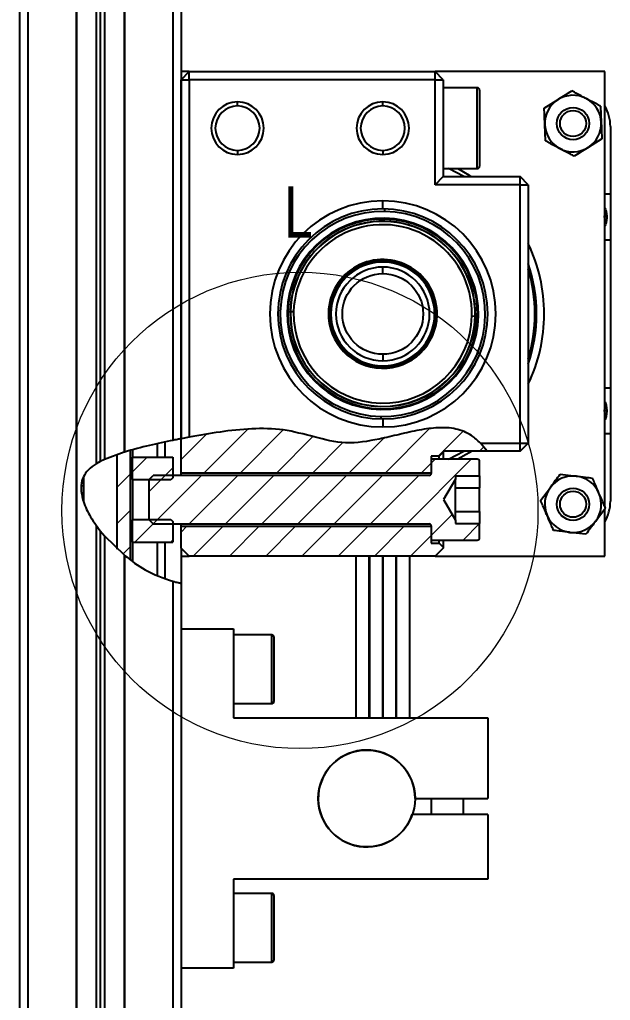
# Model space of a CAD drawing. Header units: millimetres. Extents: x 55 to 11032, y -227 to 3957.
# Drawn here: x 10481.3 to 10554.5, y 1371.3 to 1492.8 of the extents above; entities that cross this region are included whole.
import ezdxf

# ---------------------------------------------------------------- set-up
doc = ezdxf.new("R2010")
doc.units = ezdxf.units.MM
doc.header["$LTSCALE"] = 0.7
doc.layers.get('0').update_dxf_attribs({"color": 255})
doc.styles.add('SLDTEXTSTYLE0', font='TXT', dxfattribs={"width": 0.75})
pattern_1 = [(45, (8287.9715, 850.3594), (-2.245064, 2.245064), [])]

msp = doc.modelspace()

# ---------------------------------------------------------------- hatches: boundary and pattern name
at = {"linetype": 'Continuous', "lineweight": 18}
h = msp.add_hatch(dxfattribs=at)
h.set_pattern_fill('ANSI31', style=0)
h.set_pattern_definition(pattern_1)
edge = h.paths.add_edge_path(flags=0)
edge.add_line((10501.312, 1436.615), (10532.312, 1436.615))
edge.add_line((10532.312, 1436.615), (10532.312, 1438.715))
edge.add_line((10532.312, 1438.715), (10533.312, 1438.715))
edge.add_line((10533.312, 1438.715), (10533.812, 1439.215))
edge.add_line((10533.812, 1439.215), (10533.812, 1439.315))
edge.add_line((10533.812, 1439.315), (10539.236, 1439.315))
edge.add_spline(control_points=[(10539.236, 1439.315), (10538.552, 1440.269), (10534.066, 1444.57), (10524.124, 1438.571), (10513.239, 1442.948), (10506.187, 1441.766), (10501.643, 1440.918), (10501.312, 1440.855)], knot_values=[0.4774148, 0.4774148, 0.4774148, 0.4774148, 0.5047414, 0.6293867, 0.675402, 0.7798837, 0.7881444, 0.7881444, 0.7881444, 0.7881444], weights=[1, 1, 1, 1, 1, 1, 1, 1], degree=3, periodic=0)
edge.add_line((10501.312, 1440.855), (10501.312, 1436.615))
h = msp.add_hatch(dxfattribs=at)
h.set_pattern_fill('ANSI31', style=0)
h.set_pattern_definition(pattern_1)
edge = h.paths.add_edge_path(flags=0)
edge.add_spline(control_points=[(10539.236, 1439.315), (10538.989, 1439.66), (10538.715, 1439.996), (10538.407, 1440.315)], knot_values=[0, 0, 0, 0, 0.0016393, 0.0016393, 0.0016393, 0.0016393], weights=[1, 1, 1, 1], degree=3, periodic=0)
edge.add_spline(control_points=[(10538.407, 1440.315), (10537.926, 1440.813), (10533.546, 1444.257), (10524.124, 1438.571), (10513.239, 1442.948), (10506.554, 1441.828), (10502.312, 1441.042)], knot_values=[0.4877637, 0.4877637, 0.4877637, 0.4877637, 0.5047414, 0.6293867, 0.675402, 0.7798837, 0.7798837, 0.7798837, 0.7798837], weights=[1, 1, 1, 1, 1, 1, 1], degree=3, periodic=0)
edge.add_spline(control_points=[(10502.312, 1441.042), (10501.978, 1440.981), (10501.645, 1440.918), (10501.312, 1440.855)], knot_values=[0, 0, 0, 0, 0.0014266, 0.0014266, 0.0014266, 0.0014266], weights=[1, 1, 1, 1], degree=3, periodic=0)
edge.add_spline(control_points=[(10501.312, 1440.855), (10501.643, 1440.918), (10506.187, 1441.766), (10513.239, 1442.948), (10524.124, 1438.571), (10534.066, 1444.57), (10538.552, 1440.269), (10539.236, 1439.315)], knot_values=[0.2118556, 0.2118556, 0.2118556, 0.2118556, 0.2201163, 0.324598, 0.3706133, 0.4952586, 0.5225852, 0.5225852, 0.5225852, 0.5225852], weights=[1, 1, 1, 1, 1, 1, 1, 1], degree=3, periodic=0)
h = msp.add_hatch(dxfattribs=at)
h.set_pattern_fill('ANSI31', style=0)
h.set_pattern_definition(pattern_1)
edge = h.paths.add_edge_path(flags=0)
edge.add_spline(control_points=[(10493.412, 1438.923), (10493.94, 1439.102), (10494.481, 1439.264), (10495.012, 1439.414)], knot_values=[0.1491635, 0.1491635, 0.1491635, 0.1491635, 0.1610877, 0.1610877, 0.1610877, 0.1610877], weights=[1, 1, 1, 1], degree=3, periodic=0)
edge.add_spline(control_points=[(10495.012, 1439.414), (10495.112, 1439.442), (10495.212, 1439.469), (10495.312, 1439.497)], knot_values=[0, 0, 0, 0, 0.0006058, 0.0006058, 0.0006058, 0.0006058], weights=[1, 1, 1, 1], degree=3, periodic=0)
edge.add_spline(control_points=[(10495.312, 1439.497), (10496.328, 1439.776), (10497.349, 1440.028), (10498.372, 1440.255)], knot_values=[0, 0, 0, 0, 0.0043944, 0.0043944, 0.0043944, 0.0043944], weights=[1, 1, 1, 1], degree=3, periodic=0)
edge.add_spline(control_points=[(10498.372, 1440.255), (10498.688, 1440.326), (10499, 1440.393), (10499.312, 1440.458)], knot_values=[0.1874975, 0.1874975, 0.1874975, 0.1874975, 0.1952307, 0.1952307, 0.1952307, 0.1952307], weights=[1, 1, 1, 1], degree=3, periodic=0)
edge.add_line((10499.312, 1440.458), (10499.312, 1440.458))
edge.add_spline(control_points=[(10499.312, 1440.458), (10499.981, 1440.598), (10500.644, 1440.728), (10501.312, 1440.855)], knot_values=[0.1952307, 0.1952307, 0.1952307, 0.1952307, 0.2118556, 0.2118556, 0.2118556, 0.2118556], weights=[1, 1, 1, 1], degree=3, periodic=0)
edge.add_spline(control_points=[(10501.312, 1440.855), (10501.312, 1440.855), (10501.293, 1440.851), (10501.257, 1440.845), (10501.221, 1440.838), (10501.167, 1440.827), (10501.099, 1440.815), (10501.031, 1440.802), (10500.947, 1440.785), (10500.855, 1440.768), (10500.761, 1440.75), (10500.656, 1440.729), (10500.548, 1440.708), (10500.471, 1440.693), (10500.391, 1440.677), (10500.312, 1440.661)], knot_values=[0, 0, 0, 0, 0.0003314, 0.0003314, 0.0003314, 0.0006625, 0.0006625, 0.0006625, 0.0009962, 0.0009962, 0.0009962, 0.0013356, 0.0013356, 0.0013356, 0.0015768, 0.0015768, 0.0015768, 0.0015768], weights=[1, 1, 1, 1, 1, 1, 1, 1, 1, 1, 1, 1, 1, 1, 1, 1], degree=3, periodic=0)
edge.add_spline(control_points=[(10500.312, 1440.661), (10498.711, 1440.345), (10496.797, 1439.921), (10494.657, 1439.314), (10494.312, 1439.21)], knot_values=[0.7964623, 0.7964623, 0.7964623, 0.7964623, 0.8364224, 0.8441241, 0.8441241, 0.8441241, 0.8441241], weights=[1, 1, 1, 1, 1], degree=3, periodic=0)
edge.add_spline(control_points=[(10494.312, 1439.21), (10494.657, 1439.314), (10495.691, 1439.607), (10496.673, 1439.858), (10497.312, 1440.011)], knot_values=[0.1558759, 0.1558759, 0.1558759, 0.1558759, 0.1635776, 0.1789119, 0.1789119, 0.1789119, 0.1789119], weights=[1, 1, 1, 1, 1], degree=3, periodic=0)
edge.add_spline(control_points=[(10497.312, 1440.011), (10496.288, 1439.766), (10495.266, 1439.5), (10494.251, 1439.192)], knot_values=[0, 0, 0, 0, 0.0044052, 0.0044052, 0.0044052, 0.0044052], weights=[1, 1, 1, 1], degree=3, periodic=0)
edge.add_spline(control_points=[(10494.251, 1439.192), (10493.415, 1438.938), (10492.58, 1438.648), (10491.831, 1438.303)], knot_values=[0.8445745, 0.8445745, 0.8445745, 0.8445745, 0.8632077, 0.8632077, 0.8632077, 0.8632077], weights=[1, 1, 1, 1], degree=3, periodic=0)
edge.add_spline(control_points=[(10491.831, 1438.303), (10491.656, 1438.222), (10491.483, 1438.137), (10491.312, 1438.047)], knot_values=[0, 0, 0, 0, 0.0006524, 0.0006524, 0.0006524, 0.0006524], weights=[1, 1, 1, 1], degree=3, periodic=0)
edge.add_spline(control_points=[(10491.312, 1438.047), (10491.136, 1437.954), (10490.962, 1437.855), (10490.792, 1437.748)], knot_values=[0, 0, 0, 0, 0.0006703, 0.0006703, 0.0006703, 0.0006703], weights=[1, 1, 1, 1], degree=3, periodic=0)
edge.add_spline(control_points=[(10490.792, 1437.748), (10490.223, 1437.391), (10488.113, 1435.563), (10489.135, 1432.456), (10490.792, 1430.143)], knot_values=[0.8724266, 0.8724266, 0.8724266, 0.8724266, 0.8888692, 0.9462245, 0.9462245, 0.9462245, 0.9462245], weights=[1, 1, 1, 1, 1], degree=3, periodic=0)
edge.add_spline(control_points=[(10490.792, 1430.143), (10490.96, 1429.909), (10491.133, 1429.68), (10491.312, 1429.456)], knot_values=[0, 0, 0, 0, 0.0009122, 0.0009122, 0.0009122, 0.0009122], weights=[1, 1, 1, 1], degree=3, periodic=0)
edge.add_spline(control_points=[(10491.312, 1429.456), (10491.481, 1429.244), (10491.654, 1429.036), (10491.831, 1428.832)], knot_values=[0, 0, 0, 0, 0.0008657, 0.0008657, 0.0008657, 0.0008657], weights=[1, 1, 1, 1], degree=3, periodic=0)
edge.add_spline(control_points=[(10491.831, 1428.832), (10492.562, 1427.991), (10493.387, 1427.188), (10494.251, 1426.469)], knot_values=[0.9572031, 0.9572031, 0.9572031, 0.9572031, 0.9787096, 0.9787096, 0.9787096, 0.9787096], weights=[1, 1, 1, 1], degree=3, periodic=0)
edge.add_spline(control_points=[(10494.251, 1426.469), (10495.227, 1425.656), (10496.251, 1424.946), (10497.312, 1424.385)], knot_values=[0, 0, 0, 0, 0.0048039, 0.0048039, 0.0048039, 0.0048039], weights=[1, 1, 1, 1], degree=3, periodic=0)
edge.add_spline(control_points=[(10497.312, 1424.385), (10497.168, 1424.461), (10496.167, 1425.011), (10495.148, 1425.727), (10494.312, 1426.418)], knot_values=[0.9965063, 0.9965063, 0.9965063, 0.9965063, 1, 1.0207876, 1.0207876, 1.0207876, 1.0207876], weights=[1, 1, 1, 1, 1], degree=3, periodic=0)
edge.add_spline(control_points=[(10494.312, 1426.418), (10495.148, 1425.727), (10497.201, 1424.286), (10499.178, 1423.514), (10500.312, 1423.207)], knot_values=[0.9792124, 0.9792124, 0.9792124, 0.9792124, 1, 1.0281168, 1.0281168, 1.0281168, 1.0281168], weights=[1, 1, 1, 1, 1], degree=3, periodic=0)
edge.add_spline(control_points=[(10500.312, 1423.207), (10500.425, 1423.176), (10500.541, 1423.146), (10500.649, 1423.119), (10500.757, 1423.093), (10500.86, 1423.068), (10500.95, 1423.048), (10501.037, 1423.028), (10501.113, 1423.011), (10501.172, 1422.999), (10501.229, 1422.986), (10501.27, 1422.978), (10501.292, 1422.973), (10501.305, 1422.971), (10501.312, 1422.969), (10501.312, 1422.969)], knot_values=[0, 0, 0, 0, 0.0003532, 0.0003532, 0.0003532, 0.0007068, 0.0007068, 0.0007068, 0.0010528, 0.0010528, 0.0010528, 0.0013897, 0.0013897, 0.0013897, 0.001585, 0.001585, 0.001585, 0.001585], weights=[1, 1, 1, 1, 1, 1, 1, 1, 1, 1, 1, 1, 1, 1, 1, 1], degree=3, periodic=0)
edge.add_spline(control_points=[(10501.312, 1422.969), (10500.646, 1423.107), (10499.98, 1423.283), (10499.312, 1423.515)], knot_values=[0.9636096, 0.9636096, 0.9636096, 0.9636096, 0.9801409, 0.9801409, 0.9801409, 0.9801409], weights=[1, 1, 1, 1], degree=3, periodic=0)
edge.add_spline(control_points=[(10499.312, 1423.515), (10498.999, 1423.623), (10498.686, 1423.744), (10498.372, 1423.878)], knot_values=[0.9801409, 0.9801409, 0.9801409, 0.9801409, 0.9878601, 0.9878601, 0.9878601, 0.9878601], weights=[1, 1, 1, 1], degree=3, periodic=0)
edge.add_spline(control_points=[(10498.372, 1423.878), (10497.318, 1424.33), (10496.292, 1424.93), (10495.312, 1425.642)], knot_values=[0, 0, 0, 0, 0.0046741, 0.0046741, 0.0046741, 0.0046741], weights=[1, 1, 1, 1], degree=3, periodic=0)
edge.add_spline(control_points=[(10495.312, 1425.642), (10495.211, 1425.715), (10495.111, 1425.789), (10495.012, 1425.865)], knot_values=[0, 0, 0, 0, 0.0006399, 0.0006399, 0.0006399, 0.0006399], weights=[1, 1, 1, 1], degree=3, periodic=0)
edge.add_spline(control_points=[(10495.012, 1425.865), (10494.465, 1426.278), (10493.927, 1426.729), (10493.412, 1427.206)], knot_values=[0.0150501, 0.0150501, 0.0150501, 0.0150501, 0.0283772, 0.0283772, 0.0283772, 0.0283772], weights=[1, 1, 1, 1], degree=3, periodic=0)
edge.add_spline(control_points=[(10493.412, 1427.206), (10493.412, 1427.206), (10493.385, 1427.23), (10493.337, 1427.275), (10493.286, 1427.323), (10493.209, 1427.395), (10493.118, 1427.482), (10493.004, 1427.591), (10492.865, 1427.728), (10492.718, 1427.877), (10492.519, 1428.077), (10492.301, 1428.307), (10492.085, 1428.547), (10491.776, 1428.888), (10491.463, 1429.258), (10491.172, 1429.634), (10490.807, 1430.104), (10490.466, 1430.596), (10490.173, 1431.079), (10489.905, 1431.523), (10489.67, 1431.975), (10489.491, 1432.388), (10489.411, 1432.571), (10489.341, 1432.75), (10489.289, 1432.896), (10489.263, 1432.967), (10489.242, 1433.031), (10489.228, 1433.073), (10489.218, 1433.105), (10489.212, 1433.123), (10489.212, 1433.123)], knot_values=[0, 0, 0, 0, 0.000564, 0.000564, 0.000564, 0.0011609, 0.0011609, 0.0011609, 0.0019062, 0.0019062, 0.0019062, 0.0029101, 0.0029101, 0.0029101, 0.0043438, 0.0043438, 0.0043438, 0.0061423, 0.0061423, 0.0061423, 0.0077929, 0.0077929, 0.0077929, 0.008521, 0.008521, 0.008521, 0.0088757, 0.0088757, 0.0088757, 0.0091415, 0.0091415, 0.0091415, 0.0091415], weights=[1, 1, 1, 1, 1, 1, 1, 1, 1, 1, 1, 1, 1, 1, 1, 1, 1, 1, 1, 1, 1, 1, 1, 1, 1, 1, 1, 1, 1, 1, 1], degree=3, periodic=0)
edge.add_spline(control_points=[(10489.212, 1433.123), (10488.859, 1434.218), (10488.819, 1435.246), (10489.212, 1436.107)], knot_values=[0.0785182, 0.0785182, 0.0785182, 0.0785182, 0.1065672, 0.1065672, 0.1065672, 0.1065672], weights=[1, 1, 1, 1], degree=3, periodic=0)
edge.add_spline(control_points=[(10489.212, 1436.107), (10489.212, 1436.107), (10489.213, 1436.111), (10489.217, 1436.118), (10489.225, 1436.136), (10489.243, 1436.175), (10489.268, 1436.223), (10489.301, 1436.288), (10489.347, 1436.37), (10489.402, 1436.456), (10489.52, 1436.643), (10489.686, 1436.852), (10489.89, 1437.051), (10490.073, 1437.231), (10490.292, 1437.409), (10490.531, 1437.576), (10490.748, 1437.727), (10490.988, 1437.872), (10491.232, 1438.004), (10491.457, 1438.126), (10491.691, 1438.24), (10491.916, 1438.342), (10492.127, 1438.437), (10492.334, 1438.523), (10492.52, 1438.597), (10492.698, 1438.668), (10492.861, 1438.728), (10492.995, 1438.777), (10493.127, 1438.825), (10493.233, 1438.862), (10493.303, 1438.886), (10493.374, 1438.911), (10493.412, 1438.923), (10493.412, 1438.923)], knot_values=[0, 0, 0, 0, 0.0001499, 0.0001499, 0.0001499, 0.0005086, 0.0005086, 0.0005086, 0.0009845, 0.0009845, 0.0009845, 0.002025, 0.002025, 0.002025, 0.0029613, 0.0029613, 0.0029613, 0.0038087, 0.0038087, 0.0038087, 0.0045876, 0.0045876, 0.0045876, 0.0053168, 0.0053168, 0.0053168, 0.0060131, 0.0060131, 0.0060131, 0.0066976, 0.0066976, 0.0066976, 0.007383, 0.007383, 0.007383, 0.007383], weights=[1, 1, 1, 1, 1, 1, 1, 1, 1, 1, 1, 1, 1, 1, 1, 1, 1, 1, 1, 1, 1, 1, 1, 1, 1, 1, 1, 1, 1, 1, 1, 1, 1, 1], degree=3, periodic=0)
h = msp.add_hatch(dxfattribs=at)
h.set_pattern_fill('ANSI31', style=0)
h.set_pattern_definition(pattern_1)
edge = h.paths.add_edge_path(flags=0)
edge.add_spline(control_points=[(10493.412, 1427.206), (10493.927, 1426.729), (10494.465, 1426.278), (10495.012, 1425.865)], knot_values=[0.9716228, 0.9716228, 0.9716228, 0.9716228, 0.9849499, 0.9849499, 0.9849499, 0.9849499], weights=[1, 1, 1, 1], degree=3, periodic=0)
edge.add_line((10495.012, 1425.865), (10495.012, 1439.414))
edge.add_spline(control_points=[(10495.012, 1439.414), (10494.481, 1439.264), (10493.94, 1439.102), (10493.412, 1438.923)], knot_values=[0.8389123, 0.8389123, 0.8389123, 0.8389123, 0.8508365, 0.8508365, 0.8508365, 0.8508365], weights=[1, 1, 1, 1], degree=3, periodic=0)
edge.add_line((10493.412, 1438.923), (10493.412, 1427.206))
h = msp.add_hatch(dxfattribs=at)
h.set_pattern_fill('ANSI31', style=0)
h.set_pattern_definition(pattern_1)
h.paths.add_polyline_path([(10495.352, 1435.775), (10500.062, 1435.775), (10500.312, 1436.025), (10500.312, 1438.565), (10495.312, 1438.565), (10495.312, 1435.815)], flags=0)
h = msp.add_hatch(dxfattribs=at)
h.set_pattern_fill('ANSI31', style=0)
h.set_pattern_definition(pattern_1)
edge = h.paths.add_edge_path(flags=0)
edge.add_line((10538.312, 1436.25), (10538.312, 1438.015))
edge.add_arc((10538.012, 1438.015), 0.3, 0, 90)
edge.add_line((10538.012, 1438.315), (10532.312, 1438.315))
edge.add_line((10532.312, 1438.315), (10532.312, 1436.565))
edge.add_arc((10532.062, 1436.565), 0.25, 270, 360, ccw=False)
edge.add_line((10532.062, 1436.315), (10497.866, 1436.315))
edge.add_line((10497.866, 1436.315), (10497.312, 1435.761))
edge.add_line((10497.312, 1435.761), (10497.312, 1430.87))
edge.add_line((10497.312, 1430.87), (10497.866, 1430.315))
edge.add_line((10497.866, 1430.315), (10532.062, 1430.315))
edge.add_arc((10532.062, 1430.065), 0.25, 0, 90, ccw=False)
edge.add_line((10532.312, 1430.065), (10532.312, 1428.315))
edge.add_line((10532.312, 1428.315), (10538.012, 1428.315))
edge.add_arc((10538.012, 1428.615), 0.3, 270, 360)
edge.add_line((10538.312, 1428.615), (10538.312, 1430.38))
edge.add_line((10538.312, 1430.38), (10535.312, 1430.38))
edge.add_line((10535.312, 1430.38), (10535.312, 1430.773))
edge.add_line((10535.312, 1430.773), (10533.844, 1433.315))
edge.add_line((10533.844, 1433.315), (10535.312, 1435.857))
edge.add_line((10535.312, 1435.857), (10535.312, 1436.25))
edge.add_line((10535.312, 1436.25), (10538.312, 1436.25))
h = msp.add_hatch(dxfattribs=at)
h.set_pattern_fill('ANSI31', style=0)
h.set_pattern_definition(pattern_1)
edge = h.paths.add_edge_path(flags=0)
edge.add_spline(control_points=[(10489.212, 1436.107), (10488.819, 1435.246), (10488.859, 1434.218), (10489.212, 1433.123)], knot_values=[0.8934328, 0.8934328, 0.8934328, 0.8934328, 0.9214818, 0.9214818, 0.9214818, 0.9214818], weights=[1, 1, 1, 1], degree=3, periodic=0)
edge.add_line((10489.212, 1433.123), (10489.212, 1436.107))
h = msp.add_hatch(dxfattribs=at)
h.set_pattern_fill('ANSI31', style=0)
h.set_pattern_definition(pattern_1)
h.paths.add_polyline_path([(10495.312, 1430.815), (10495.312, 1428.065), (10500.312, 1428.065), (10500.312, 1430.605), (10500.062, 1430.855), (10495.352, 1430.855)], flags=0)
h = msp.add_hatch(dxfattribs=at)
h.set_pattern_fill('ANSI31', style=0)
h.set_pattern_definition(pattern_1)
h.paths.add_polyline_path([(10533.812, 1427.315), (10533.812, 1427.415), (10533.312, 1427.915), (10532.312, 1427.915), (10532.312, 1430.015), (10501.312, 1430.015), (10501.312, 1427.315), (10502.312, 1426.315), (10532.812, 1426.315)], flags=0)

# ---------------------------------------------------------------- linework, layer by layer
at = {"color": 7, "linetype": 'Continuous', "lineweight": 25}
for p, q in [((10481.312, 1627.315), (10481.312, 1227.315)), ((10482.312, 1627.315), (10482.312, 1227.315)), ((10488.312, 1519.93), (10488.312, 1227.315)), ((10488.372, 1519.867), (10488.372, 1227.315)), ((10490.792, 1517.814), (10490.792, 1437.748)), ((10491.312, 1517.466), (10491.312, 1438.047)), ((10491.831, 1517.146), (10491.831, 1438.303)), ((10494.251, 1515.967), (10494.251, 1439.192)), ((10494.312, 1515.944), (10494.312, 1439.21)), ((10500.312, 1514.825), (10500.312, 1440.661)), ((10501.312, 1514.855), (10501.312, 1440.855)), ((10501.312, 1485.315), (10502.312, 1486.315)), ((10502.312, 1486.315), (10501.312, 1486.315)), ((10501.312, 1440.855), (10501.312, 1485.315)), ((10501.312, 1485.315), (10502.312, 1485.315)), ((10502.312, 1485.315), (10502.312, 1486.315)), ((10502.312, 1486.315), (10532.812, 1486.315)), ((10502.312, 1485.315), (10502.312, 1441.042)), ((10532.812, 1485.315), (10502.312, 1485.315)), ((10532.812, 1485.315), (10532.812, 1486.315)), ((10533.812, 1485.315), (10532.812, 1486.315)), ((10553.812, 1486.315), (10532.812, 1486.315)), ((10532.812, 1472.315), (10532.812, 1485.315)), ((10532.812, 1485.315), (10533.812, 1485.315)), ((10533.812, 1485.315), (10533.812, 1473.315)), ((10553.812, 1432.467), (10553.812, 1486.315)), ((10538.012, 1484.315), (10533.812, 1484.315)), ((10538.312, 1484.015), (10538.312, 1474.615)), ((10546.31, 1481.776), (10548.022, 1482.85)), ((10508.312, 1482.065), (10508.312, 1482.565)), ((10526.312, 1482.065), (10526.312, 1482.565)), ((10553.305, 1482.033), (10553.379, 1480.013)), ((10546.458, 1477.737), (10546.384, 1479.757)), ((10554.512, 1479.515), (10554.512, 1471.165)), ((10553.453, 1477.994), (10551.742, 1476.92)), ((10508.312, 1476.565), (10508.312, 1476.065)), ((10526.312, 1476.565), (10526.312, 1476.065)), ((10533.812, 1474.315), (10538.012, 1474.315)), ((10536.365, 1473.315), (10534.44, 1474.315)), ((10532.812, 1472.315), (10533.812, 1473.315)), ((10533.812, 1473.315), (10543.312, 1473.315)), ((10543.312, 1472.315), (10543.312, 1473.315)), ((10544.312, 1472.315), (10543.312, 1473.315)), ((10543.312, 1472.315), (10532.812, 1472.315)), ((10543.312, 1440.315), (10543.312, 1472.315)), ((10543.312, 1472.315), (10544.312, 1472.315)), ((10544.312, 1472.315), (10544.312, 1440.315)), ((10553.812, 1471.165), (10554.512, 1471.165)), ((10554.512, 1471.165), (10554.512, 1465.465)), ((10526.312, 1469.315), (10526.312, 1470.315)), ((10526.56, 1469.013), (10526.565, 1469.313)), ((10554.062, 1468.315), (10553.647, 1468.315)), ((10526.543, 1468.163), (10526.541, 1468.063)), ((10554.512, 1465.465), (10553.812, 1465.465)), ((10554.512, 1465.465), (10554.512, 1447.165)), ((10526.312, 1462.84), (10526.312, 1462.94)), ((10526.312, 1462.84), (10526.312, 1462.74)), ((10526.312, 1461.315), (10526.312, 1462.115)), ((10514.865, 1456.58), (10514.565, 1456.587)), ((10537.759, 1456.05), (10538.059, 1456.043)), ((10526.312, 1451.315), (10526.312, 1450.515)), ((10526.312, 1449.79), (10526.312, 1449.89)), ((10526.312, 1449.79), (10526.312, 1449.69)), ((10553.812, 1447.165), (10554.512, 1447.165)), ((10554.512, 1447.165), (10554.512, 1441.465)), ((10526.08, 1444.467), (10526.082, 1444.567)), ((10554.062, 1444.315), (10553.647, 1444.315)), ((10526.064, 1443.617), (10526.058, 1443.318)), ((10526.312, 1443.315), (10526.312, 1442.315)), ((10499.312, 1440.445), (10499.312, 1438.565)), ((10502.312, 1441.042), (10501.312, 1440.855)), ((10501.312, 1436.615), (10501.312, 1440.855)), ((10538.407, 1440.315), (10543.312, 1440.315)), ((10539.236, 1439.315), (10538.407, 1440.315)), ((10543.312, 1439.315), (10543.312, 1440.315)), ((10543.312, 1440.315), (10544.312, 1440.315)), ((10543.312, 1439.315), (10544.312, 1440.315)), ((10554.512, 1441.465), (10553.812, 1441.465)), ((10554.512, 1441.465), (10554.512, 1433.115)), ((10494.251, 1439.192), (10491.831, 1438.303)), ((10495.012, 1439.414), (10495.012, 1425.865)), ((10495.312, 1439.476), (10495.312, 1438.565)), ((10498.372, 1440.242), (10498.372, 1438.565)), ((10533.812, 1439.215), (10533.312, 1438.715)), ((10533.812, 1439.315), (10533.812, 1439.215)), ((10539.236, 1439.315), (10533.812, 1439.315)), ((10533.812, 1439.215), (10533.812, 1438.315)), ((10534.44, 1438.315), (10536.365, 1439.315)), ((10543.312, 1439.315), (10539.236, 1439.315)), ((10491.312, 1438.047), (10490.792, 1437.748)), ((10491.831, 1438.303), (10491.312, 1438.047)), ((10493.412, 1427.206), (10493.412, 1438.923)), ((10495.312, 1435.815), (10495.312, 1438.565)), ((10495.312, 1438.565), (10500.312, 1438.565)), ((10500.312, 1438.565), (10500.312, 1436.025)), ((10533.312, 1438.715), (10532.312, 1438.715)), ((10532.312, 1438.715), (10532.312, 1436.615)), ((10532.312, 1438.315), (10532.312, 1436.565)), ((10538.012, 1438.315), (10532.312, 1438.315)), ((10533.312, 1438.315), (10533.312, 1438.715)), ((10538.312, 1436.25), (10538.312, 1438.015)), ((10489.212, 1436.107), (10489.212, 1433.123)), ((10495.352, 1435.775), (10495.312, 1435.815)), ((10495.312, 1435.815), (10495.312, 1435.76)), ((10495.312, 1435.76), (10495.312, 1430.87)), ((10500.062, 1435.775), (10495.352, 1435.775)), ((10495.352, 1433.315), (10495.352, 1435.775)), ((10497.312, 1435.761), (10497.866, 1436.315)), ((10497.312, 1435.761), (10497.312, 1430.87)), ((10532.062, 1436.315), (10497.866, 1436.315)), ((10500.312, 1436.025), (10500.062, 1435.775)), ((10532.312, 1436.615), (10501.312, 1436.615)), ((10501.312, 1436.315), (10501.312, 1436.615)), ((10535.312, 1435.857), (10533.844, 1433.315)), ((10535.312, 1436.25), (10538.312, 1436.25)), ((10535.312, 1436.25), (10535.312, 1435.857)), ((10535.312, 1435.516), (10535.312, 1435.857)), ((10535.312, 1433.315), (10535.312, 1435.516)), ((10538.312, 1436.25), (10538.312, 1434.783)), ((10548.284, 1436.458), (10550.291, 1436.221)), ((10535.312, 1434.783), (10538.312, 1434.783)), ((10538.312, 1431.847), (10538.312, 1434.783)), ((10545.868, 1433.218), (10547.076, 1434.838)), ((10495.312, 1433.315), (10495.352, 1433.315)), ((10495.352, 1430.855), (10495.352, 1433.315)), ((10533.844, 1433.315), (10535.312, 1430.773)), ((10535.312, 1431.114), (10535.312, 1433.315)), ((10535.312, 1431.847), (10538.312, 1431.847)), ((10538.312, 1431.847), (10538.312, 1430.38)), ((10553.895, 1432.272), (10552.687, 1430.652)), ((10553.812, 1426.315), (10553.812, 1432.16)), ((10495.312, 1430.87), (10495.312, 1430.815)), ((10495.312, 1430.815), (10495.352, 1430.855)), ((10495.312, 1428.065), (10495.312, 1430.815)), ((10495.352, 1430.855), (10500.062, 1430.855)), ((10497.866, 1430.315), (10497.312, 1430.87)), ((10500.062, 1430.855), (10500.312, 1430.605)), ((10500.312, 1430.605), (10500.312, 1428.065)), ((10535.312, 1430.773), (10535.312, 1431.114)), ((10535.312, 1430.773), (10535.312, 1430.38)), ((10490.792, 1430.143), (10490.792, 1227.315)), ((10490.792, 1430.143), (10491.312, 1429.456)), ((10491.312, 1429.456), (10491.312, 1227.315)), ((10491.312, 1429.456), (10491.831, 1428.832)), ((10497.866, 1430.315), (10532.062, 1430.315)), ((10501.312, 1430.015), (10501.312, 1430.315)), ((10501.312, 1430.015), (10532.312, 1430.015)), ((10501.312, 1427.315), (10501.312, 1430.015)), ((10532.312, 1430.065), (10532.312, 1428.315)), ((10532.312, 1430.015), (10532.312, 1427.915)), ((10535.312, 1430.38), (10538.312, 1430.38)), ((10538.312, 1428.615), (10538.312, 1430.38)), ((10491.831, 1428.832), (10491.831, 1227.315)), ((10491.831, 1428.832), (10494.251, 1426.469)), ((10532.312, 1428.315), (10538.012, 1428.315)), ((10533.312, 1427.915), (10533.312, 1428.315)), ((10533.812, 1428.315), (10533.812, 1427.415)), ((10551.479, 1429.033), (10549.472, 1429.269)), ((10495.312, 1428.065), (10500.312, 1428.065)), ((10495.312, 1428.065), (10495.312, 1425.747)), ((10498.372, 1428.065), (10498.372, 1424.007)), ((10499.312, 1428.065), (10499.312, 1423.619)), ((10501.312, 1427.315), (10501.312, 1422.969)), ((10502.312, 1426.315), (10501.312, 1427.315)), ((10532.312, 1427.915), (10533.312, 1427.915)), ((10533.812, 1427.315), (10532.812, 1426.315)), ((10533.312, 1427.915), (10533.812, 1427.415)), ((10533.812, 1427.415), (10533.812, 1427.315)), ((10494.251, 1426.469), (10494.251, 1227.315)), ((10494.312, 1426.418), (10494.312, 1227.315)), ((10501.312, 1426.315), (10502.312, 1426.315)), ((10532.812, 1426.315), (10502.312, 1426.315)), ((10522.977, 1426.315), (10522.977, 1406.315)), ((10524.637, 1406.315), (10524.637, 1426.315)), ((10524.647, 1426.315), (10524.647, 1406.315)), ((10526.307, 1406.315), (10526.307, 1426.315)), ((10526.317, 1426.315), (10526.317, 1406.315)), ((10527.977, 1406.315), (10527.977, 1426.315)), ((10527.987, 1426.315), (10527.987, 1406.315)), ((10529.647, 1406.315), (10529.647, 1426.315)), ((10532.812, 1426.315), (10553.812, 1426.315)), ((10500.312, 1423.207), (10500.312, 1227.315)), ((10501.312, 1422.969), (10501.312, 1227.315)), ((10501.312, 1417.315), (10507.812, 1417.315)), ((10507.812, 1417.315), (10507.812, 1406.315)), ((10512.562, 1416.565), (10507.812, 1416.565)), ((10512.812, 1416.315), (10512.812, 1408.315)), ((10507.812, 1408.065), (10512.562, 1408.065)), ((10507.812, 1406.315), (10539.312, 1406.315)), ((10539.312, 1406.315), (10539.312, 1396.315)), ((10530.312, 1396.315), (10539.312, 1396.315)), ((10532.312, 1396.315), (10532.312, 1394.315)), ((10536.312, 1394.315), (10536.312, 1396.315)), ((10539.312, 1394.315), (10529.969, 1394.315)), ((10539.312, 1394.315), (10539.312, 1386.315)), ((10539.312, 1386.315), (10507.812, 1386.315)), ((10507.812, 1386.315), (10507.812, 1375.315)), ((10512.562, 1384.565), (10507.812, 1384.565)), ((10512.812, 1384.315), (10512.812, 1376.315)), ((10507.812, 1376.065), (10512.562, 1376.065)), ((10507.812, 1375.315), (10501.312, 1375.315))]:
    msp.add_line(p, q, dxfattribs=at)
at = {"color": 8, "linetype": 'Continuous', "lineweight": 25}
for p, q in [((10538.012, 1474.315), (10538.012, 1484.315)), ((10515.262, 1456.571), (10514.865, 1456.58)), ((10537.361, 1456.059), (10537.759, 1456.05)), ((10512.562, 1408.065), (10512.562, 1416.565)), ((10512.562, 1376.065), (10512.562, 1384.565))]:
    msp.add_line(p, q, dxfattribs=at)
at = {"color": 7, "linetype": 'Continuous', "lineweight": 25, "flags": 128}
for points in [[(10535.589, 1474.315), (10537.001, 1473.514), (10537.314, 1473.315)], [(10537.314, 1439.315), (10537.001, 1439.116), (10535.589, 1438.315)]]:
    msp.add_lwpolyline(points, dxfattribs=at)
at = {"color": 7, "linetype": 'Continuous', "lineweight": 25}
for centre, radius in [((10549.882, 1479.885), 2), ((10549.882, 1479.885), 1.61), ((10526.312, 1456.315), 5), ((10549.882, 1432.745), 2), ((10549.882, 1432.745), 1.61), ((10524.312, 1396.315), 6)]:
    msp.add_circle(centre, radius, dxfattribs=at)
at = {"color": 7, "linetype": 'Continuous', "lineweight": 18}
msp.add_circle((10516.049, 1431.983), 29.49, dxfattribs=at)
at = {"color": 7, "linetype": 'Continuous', "lineweight": 25}
for centre, radius, start, end in [((10538.012, 1484.015), 0.3, 0, 90), ((10549.882, 1479.885), 3.5, 122.09913, 182.09913), ((10549.882, 1479.885), 3.5, 62.09913, 122.09913), ((10549.882, 1479.885), 3.5, 2.09913, 62.09913), ((10508.312, 1479.315), 3.25, 90, 270), ((10508.312, 1479.315), 2.75, 90, 270), ((10508.312, 1479.315), 3.25, 270, 90), ((10508.312, 1479.315), 2.75, 270, 90), ((10526.312, 1479.315), 3.25, 90, 270), ((10526.312, 1479.315), 2.75, 90, 270), ((10526.312, 1479.315), 3.25, 270, 90), ((10526.312, 1479.315), 2.75, 270, 90), ((10549.512, 1479.515), 5, 360, 30.68342), ((10549.882, 1479.885), 3.5, 182.09913, 242.09913), ((10549.882, 1479.885), 3.5, 302.09913, 2.09913), ((10549.882, 1479.885), 3.5, 242.09913, 302.09913), ((10538.012, 1474.615), 0.3, 270, 0), ((10526.312, 1456.315), 14, 90, 270), ((10526.312, 1456.315), 14, 270, 90), ((10526.312, 1456.315), 13, 90, 270), ((10526.312, 1456.315), 12.7, 88.88171, 268.88171), ((10526.312, 1456.315), 12.7, 268.88171, 88.88171), ((10526.312, 1456.315), 13, 270, 90), ((10526.312, 1456.315), 11.85, 88.88171, 268.88171), ((10526.312, 1456.315), 11.75, 88.88171, 268.88171), ((10526.312, 1456.315), 11.474, 358.67161, 178.67161), ((10526.312, 1456.315), 11.45, 358.67161, 178.67161), ((10526.312, 1456.315), 11.052, 358.67161, 178.67161), ((10526.312, 1456.315), 11.85, 268.88171, 88.88171), ((10526.312, 1456.315), 11.75, 268.88171, 88.88171), ((10526.312, 1456.315), 20, 0, 25.84193), ((10526.312, 1456.315), 6.735, 358.67161, 178.67161), ((10526.312, 1456.315), 6.625, 90, 270), ((10526.312, 1456.315), 6.525, 90, 270), ((10526.312, 1456.315), 6.425, 90, 270), ((10526.312, 1456.315), 6.625, 270, 90), ((10526.312, 1456.315), 6.525, 270, 90), ((10526.312, 1456.315), 6.425, 270, 90), ((10526.312, 1456.315), 19.05, 340.88827, 19.11173), ((10526.312, 1456.315), 5.8, 90, 270), ((10526.312, 1456.315), 5.8, 270, 90), ((10526.312, 1456.315), 18.85, 342.72822, 17.27178), ((10526.312, 1456.315), 11.474, 178.67161, 358.67161), ((10526.312, 1456.315), 11.45, 178.67161, 358.67161), ((10526.312, 1456.315), 11.052, 178.67161, 358.67161), ((10526.312, 1456.315), 6.735, 178.67161, 358.67161), ((10526.312, 1456.315), 20, 334.15807, 0), ((10538.012, 1438.015), 0.3, 0, 90), ((10532.062, 1436.565), 0.25, 270, 0), ((10549.882, 1432.745), 3.5, 83.27847, 143.27847), ((10549.882, 1432.745), 3.5, 23.27847, 83.27847), ((10549.882, 1432.745), 3.5, 143.27847, 203.27847), ((10549.882, 1432.745), 3.5, 323.27847, 23.27847), ((10549.512, 1433.115), 5, 329.31658, 0), ((10549.882, 1432.745), 3.5, 203.27847, 263.27847), ((10549.882, 1432.745), 3.5, 263.27847, 323.27847), ((10532.062, 1430.065), 0.25, 0, 90), ((10538.012, 1428.615), 0.3, 270, 0), ((10512.562, 1416.315), 0.25, 0, 90), ((10512.562, 1408.315), 0.25, 270, 360), ((10524.312, 1396.315), 6, 360, 340.52878), ((10512.562, 1384.315), 0.25, 0, 90), ((10512.562, 1376.315), 0.25, 270, 360)]:
    msp.add_arc(centre, radius, start, end, dxfattribs=at)
for points, knots in [([(10548.022, 1482.85), (10548.062, 1482.875), (10548.64, 1483.238), (10549.207, 1483.593), (10549.734, 1483.924)], [0, 0, 0, 0, 0.0701742, 1, 1, 1, 1]), ([(10551.519, 1482.978), (10551.357, 1483.064), (10550.753, 1483.384), (10550.164, 1483.696), (10549.734, 1483.924)], [0, 0, 0, 0, 0.2686336, 1, 1, 1, 1]), ([(10553.305, 1482.033), (10553.155, 1482.112), (10552.573, 1482.42), (10551.968, 1482.74), (10551.519, 1482.978)], [0, 0, 0, 0, 0.2575513, 1, 1, 1, 1]), ([(10546.384, 1479.757), (10546.382, 1479.805), (10546.357, 1480.487), (10546.333, 1481.155), (10546.31, 1481.776)], [0, 0, 0, 0, 0.0701742, 1, 1, 1, 1]), ([(10553.379, 1480.013), (10553.381, 1479.965), (10553.406, 1479.283), (10553.431, 1478.615), (10553.453, 1477.994)], [0, 0, 0, 0, 0.0701742, 1, 1, 1, 1]), ([(10548.244, 1476.792), (10548.081, 1476.878), (10547.477, 1477.198), (10546.888, 1477.51), (10546.458, 1477.737)], [0, 0, 0, 0, 0.2686336, 1, 1, 1, 1]), ([(10550.03, 1475.846), (10549.88, 1475.926), (10549.298, 1476.234), (10548.693, 1476.554), (10548.244, 1476.792)], [0, 0, 0, 0, 0.2575513, 1, 1, 1, 1]), ([(10551.742, 1476.92), (10551.701, 1476.895), (10551.123, 1476.532), (10550.556, 1476.177), (10550.03, 1475.846)], [0, 0, 0, 0, 0.0701742, 1, 1, 1, 1]), ([(10553.812, 1469.435), (10553.823, 1469.419), (10553.938, 1469.254), (10554.018, 1468.861), (10554.047, 1468.499), (10554.062, 1468.315)], [0, 0, 0, 0, 0.0521498, 0.5189379, 1, 1, 1, 1]), ([(10554.062, 1468.315), (10554.047, 1468.131), (10554.018, 1467.769), (10553.938, 1467.376), (10553.823, 1467.211), (10553.812, 1467.195)], [0, 0, 0, 0, 0.4810625, 0.9478508, 1, 1, 1, 1]), ([(10553.812, 1445.435), (10553.823, 1445.419), (10553.938, 1445.254), (10554.018, 1444.861), (10554.047, 1444.499), (10554.062, 1444.315)], [0, 0, 0, 0, 0.0521498, 0.5189379, 1, 1, 1, 1]), ([(10554.062, 1444.315), (10554.047, 1444.131), (10554.018, 1443.769), (10553.938, 1443.376), (10553.823, 1443.211), (10553.812, 1443.195)], [0, 0, 0, 0, 0.4810625, 0.9478508, 1, 1, 1, 1]), ([(10538.407, 1440.315), (10538.053, 1440.647), (10537.185, 1441.458), (10535.355, 1442.188), (10533.118, 1442.285), (10530.777, 1441.948), (10528.346, 1441.385), (10525.347, 1440.679), (10521.763, 1440.084), (10517.814, 1441.065), (10514.018, 1442.106), (10510.053, 1442.154), (10506.159, 1441.743), (10503.588, 1441.275), (10502.312, 1441.042)], [0, 0, 0, 0, 0.0391404, 0.0958789, 0.154839, 0.2189313, 0.287165, 0.3569405, 0.4694994, 0.5762822, 0.6826342, 0.7882258, 0.8948826, 1, 1, 1, 1]), ([(10500.312, 1440.661), (10499.342, 1440.463), (10497.325, 1440.051), (10495.342, 1439.498), (10494.312, 1439.21)], [0, 0, 0, 0, 0.4806317, 1, 1, 1, 1]), ([(10501.312, 1440.855), (10501.301, 1440.853), (10501.279, 1440.849), (10501.112, 1440.817), (10500.864, 1440.769), (10500.582, 1440.715), (10500.391, 1440.677), (10500.312, 1440.661)], [0, 0, 0, 0, 0.20988689, 0.41971802, 0.63115091, 0.84612485, 1, 1, 1, 1]), ([(10490.792, 1437.748), (10490.705, 1437.692), (10490.291, 1437.423), (10489.633, 1436.87), (10489.055, 1435.904), (10488.846, 1434.591), (10489.183, 1432.956), (10489.929, 1431.411), (10490.554, 1430.492), (10490.792, 1430.143)], [0, 0, 0, 0, 0.0356507, 0.1697369, 0.2917119, 0.4140286, 0.6179125, 0.8548997, 1, 1, 1, 1]), ([(10547.076, 1434.838), (10547.105, 1434.876), (10547.513, 1435.423), (10547.913, 1435.959), (10548.284, 1436.458)], [0, 0, 0, 0, 0.0701742, 1, 1, 1, 1]), ([(10550.291, 1436.221), (10550.339, 1436.215), (10551.017, 1436.136), (10551.681, 1436.057), (10552.298, 1435.984)], [0, 0, 0, 0, 0.0701742, 1, 1, 1, 1]), ([(10553.097, 1434.128), (10553.024, 1434.297), (10552.754, 1434.925), (10552.491, 1435.537), (10552.298, 1435.984)], [0, 0, 0, 0, 0.2686336, 1, 1, 1, 1]), ([(10546.667, 1431.362), (10546.594, 1431.531), (10546.324, 1432.159), (10546.06, 1432.771), (10545.868, 1433.218)], [0, 0, 0, 0, 0.2686336, 1, 1, 1, 1]), ([(10553.895, 1432.272), (10553.828, 1432.428), (10553.568, 1433.033), (10553.298, 1433.662), (10553.097, 1434.128)], [0, 0, 0, 0, 0.2575513, 1, 1, 1, 1]), ([(10547.465, 1429.506), (10547.398, 1429.661), (10547.138, 1430.267), (10546.867, 1430.895), (10546.667, 1431.362)], [0, 0, 0, 0, 0.2575513, 1, 1, 1, 1]), ([(10552.687, 1430.652), (10552.658, 1430.614), (10552.25, 1430.067), (10551.851, 1429.531), (10551.479, 1429.033)], [0, 0, 0, 0, 0.0701742, 1, 1, 1, 1]), ([(10549.472, 1429.269), (10549.424, 1429.275), (10548.747, 1429.355), (10548.083, 1429.433), (10547.465, 1429.506)], [0, 0, 0, 0, 0.0701742, 1, 1, 1, 1]), ([(10494.312, 1426.418), (10495.143, 1425.774), (10496.958, 1424.366), (10499.132, 1423.614), (10500.312, 1423.207)], [0, 0, 0, 0, 0.45771372, 1, 1, 1, 1]), ([(10500.312, 1423.207), (10500.426, 1423.177), (10500.655, 1423.116), (10500.96, 1423.045), (10501.186, 1422.995), (10501.297, 1422.972), (10501.308, 1422.97), (10501.312, 1422.969)], [0, 0, 0, 0, 0.2225899, 0.44536447, 0.66334408, 0.87567071, 1, 1, 1, 1])]:
    msp.add_open_spline(points, degree=3, knots=knots, dxfattribs=at)

# ---------------------------------------------------------------- texts
at = {"color": 7, "linetype": 'Continuous', "lineweight": 18, "insert": (10514.092, 1472.105), "char_height": 6.35, "attachment_point": 1, "style": 'SLDTEXTSTYLE0'}
msp.add_mtext('L', dxfattribs=at)

doc.saveas('drawing.dxf')
